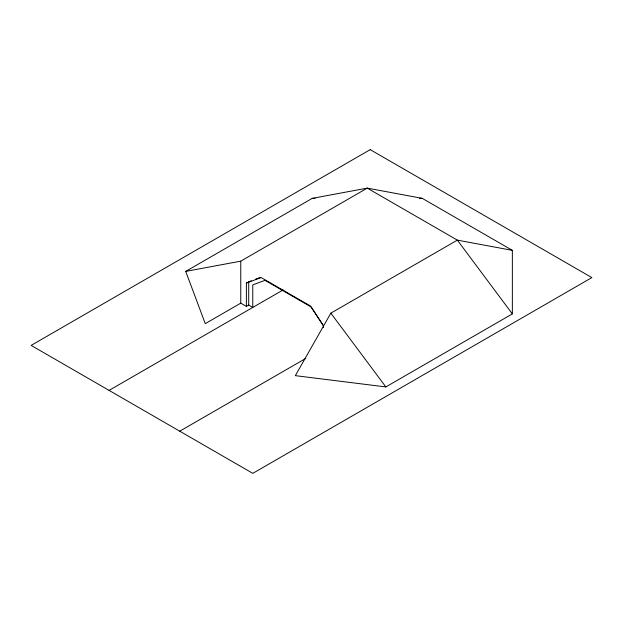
<?xml version="1.0" encoding="UTF-8"?>
<svg xmlns="http://www.w3.org/2000/svg" width="623" height="623" viewBox="0 0 623 623"><rect width="100%" height="100%" fill="white"/><g stroke="black" fill="none" stroke-linecap="round" stroke-linejoin="round"><path stroke-width="0.93" d="M512.355 250.36L457.337 240.128L330.836 313.167L295.341 375.653L385.855 386.93L512.355 313.899L512.355 250.36L422.285 198.355L367.259 188.123L312.232 198.355L185.732 271.394L205.263 323.649L240.758 303.16L246.389 306.407L248.702 305.075L252.774 307.427L252.774 284.875L265.009 280.334L311.204 307.007L323.438 325.665L323.438 327.55M185.732 271.394L240.758 261.162L367.259 188.123L457.337 240.128L512.355 313.899M246.389 306.407L246.389 283.044L251.303 280.747M109.08 390.387L282.998 289.983M179.743 431.186L305.792 358.412M255.656 279.135L260.001 277.523M246.389 283.044L261.162 277.562L310.425 306.002L323.617 326.133M312.232 198.355L315.129 198.355M419.388 198.355L422.285 198.355M330.836 313.167L385.855 386.93M248.702 281.713L248.702 305.075M240.758 261.162L240.758 303.16M370.21 149.645L31.15 345.399L252.79 473.355L591.85 277.601L370.21 149.645"/></g></svg>
